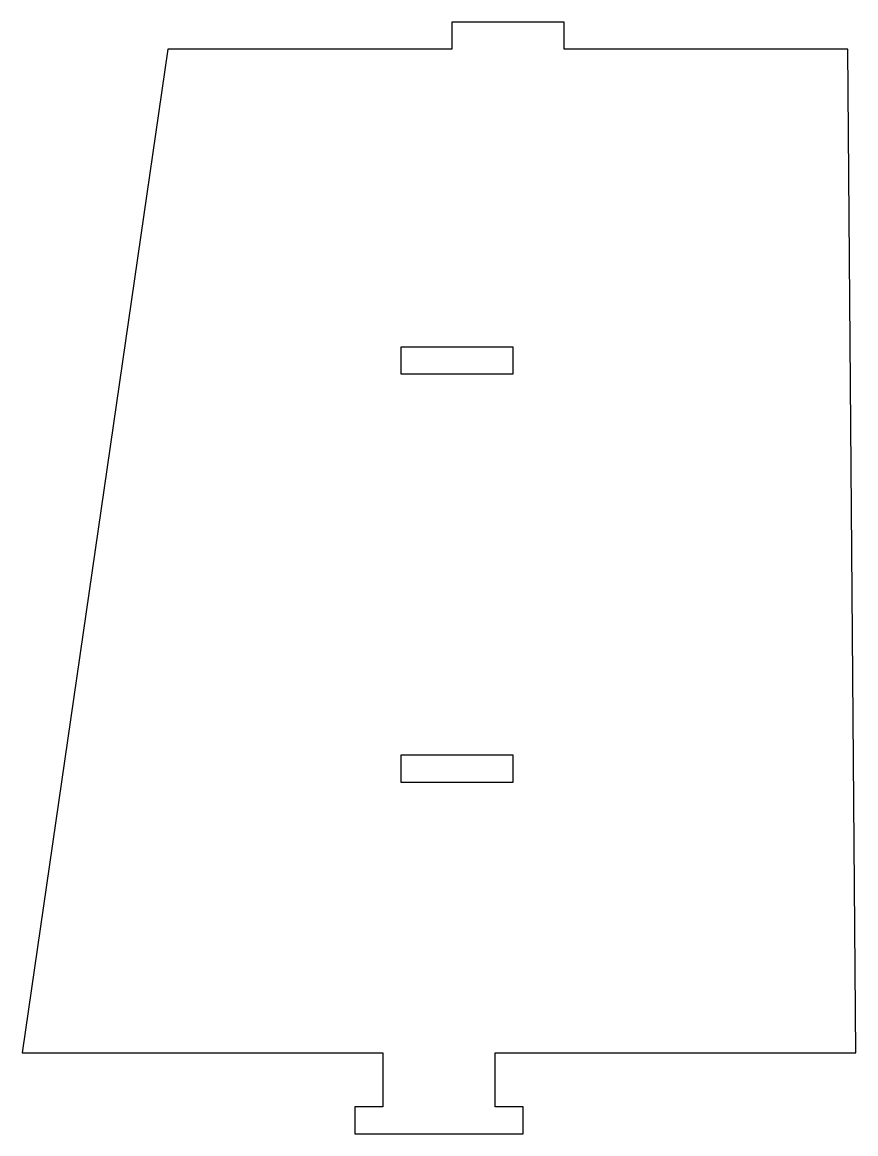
# Model space of a CAD drawing. Header units: millimetres. Extents: x 3874 to 3968, y 1353 to 1478.
import ezdxf

# ---------------------------------------------------------------- set-up
doc = ezdxf.new("R2010")
doc.units = ezdxf.units.MM

msp = doc.modelspace()

# ---------------------------------------------------------------- linework, layer by layer
at = {"color": 254, "true_color": 0xcad1ee, "extrusion": (-7.42783e-07, -1.7859e-16, -1)}
for p, q in [((3922.58, 1478.32, -2.09), (3922.58, 1475.27, -2.09)), ((3935.28, 1478.32, -2.09), (3922.58, 1478.32, -2.09)), ((3935.28, 1475.27, -2.09), (3935.28, 1478.32, -2.09)), ((3890.45, 1475.27, -2.09), (3873.96, 1361.69, -2.09)), ((3922.58, 1475.27, -2.09), (3890.45, 1475.27, -2.09)), ((3967.4, 1475.27, -2.09), (3935.28, 1475.27, -2.09)), ((3968.28, 1361.69, -2.09), (3967.4, 1475.27, -2.09)), ((3929.51, 1441.57, -2.09), (3916.81, 1441.57, -2.09)), ((3916.81, 1441.57, -2.09), (3916.81, 1438.53, -2.09)), ((3929.51, 1438.53, -2.09), (3929.51, 1441.57, -2.09)), ((3916.81, 1438.53, -2.09), (3929.51, 1438.53, -2.09)), ((3929.51, 1395.37, -2.09), (3916.81, 1395.37, -2.09)), ((3916.81, 1395.37, -2.09), (3916.81, 1392.32, -2.09)), ((3929.51, 1392.32, -2.09), (3929.51, 1395.37, -2.09)), ((3916.81, 1392.32, -2.09), (3929.51, 1392.32, -2.09)), ((3873.96, 1361.69, -2.09), (3914.77, 1361.69, -2.09)), ((3914.77, 1361.69, -2.09), (3914.77, 1355.6, -2.09)), ((3927.47, 1361.69, -2.09), (3968.28, 1361.69, -2.09)), ((3927.47, 1355.6, -2.09), (3927.47, 1361.69, -2.09)), ((3911.59, 1355.6, -2.09), (3911.59, 1352.55, -2.09)), ((3914.77, 1355.6, -2.09), (3911.59, 1355.6, -2.09)), ((3930.64, 1355.6, -2.09), (3927.47, 1355.6, -2.09)), ((3930.64, 1352.55, -2.09), (3930.64, 1355.6, -2.09)), ((3911.59, 1352.55, -2.09), (3930.64, 1352.55, -2.09))]:
    msp.add_line(p, q, dxfattribs=at)

doc.saveas('drawing.dxf')
